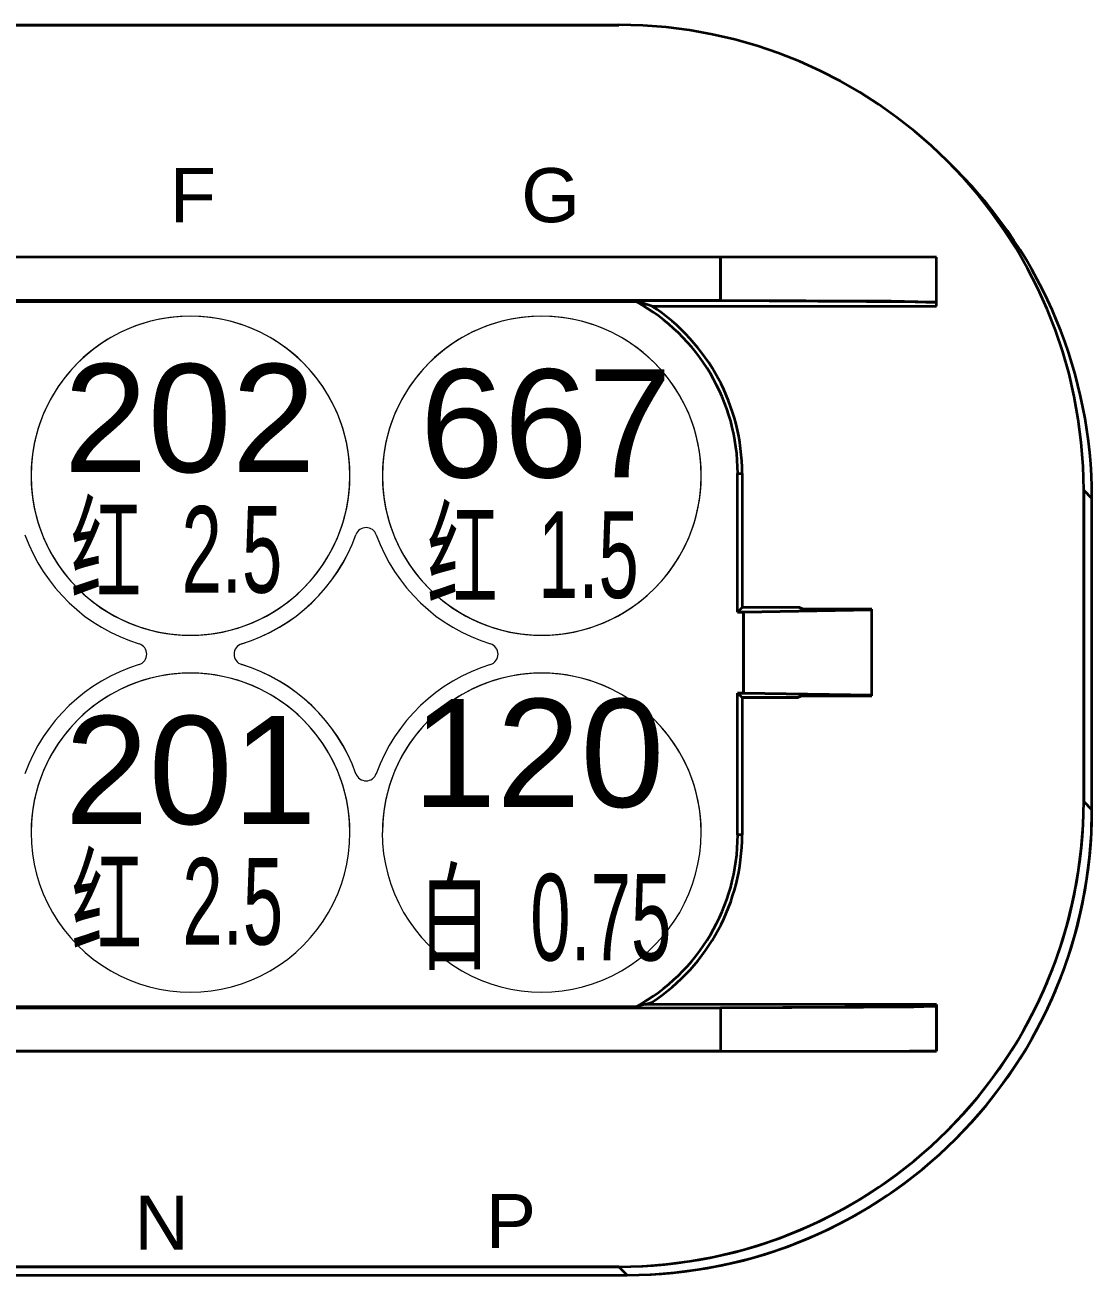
# Model space of a CAD drawing. Header units: millimetres. Extents: x 62 to 1873, y 998 to 1938.
# Drawn here: x 337.52 to 347.4, y 1431.21 to 1442.77 of the extents above; entities that cross this region are included whole.
import ezdxf

# ---------------------------------------------------------------- set-up
doc = ezdxf.new("R2010")
doc.units = ezdxf.units.MM
doc.layers.add('AM60', color=3, linetype='Continuous', lineweight=25)
doc.layers.add('线色线径', color=1, linetype='Continuous')
doc.styles.get("Standard").update_dxf_attribs({"font": 'arial.ttf'})

# ---------------------------------------------------------------- blocks, each defined once
blk = doc.blocks.new('A$C36512172')
at = {"color": 3, "lineweight": 35, "ltscale": 0.280583}
for p, q in [((26.35, 25.602), (31.961, 25.602)), ((31.961, 25.602), (26.35, 25.602))]:
    blk.add_line(p, q, dxfattribs=at)
at = {"color": 3, "lineweight": 35, "ltscale": 0.005431}
for p, q in [((35.079, 24.266), (35.002, 24.343)), ((36.339, 21.225), (36.262, 21.302)), ((36.262, 21.302), (36.339, 21.225))]:
    blk.add_line(p, q, dxfattribs=at)
at = {"color": 3, "lineweight": 35, "ltscale": 0.486317}
for p, q in [((32.901, 23.455), (23.175, 23.455)), ((32.901, 23.455), (23.175, 23.455)), ((23.175, 23.055), (32.901, 23.055)), ((32.901, 23.055), (23.175, 23.055))]:
    blk.add_line(p, q, dxfattribs=at)
at = {"color": 3, "lineweight": 35, "ltscale": 0.1}
for p, q in [((34.901, 23.455), (32.901, 23.455)), ((34.901, 23.455), (32.901, 23.455)), ((32.901, 16.115), (34.901, 16.115)), ((32.901, 16.115), (34.901, 16.115))]:
    blk.add_line(p, q, dxfattribs=at)
at = {"color": 3, "lineweight": 35, "ltscale": 0.02}
for p, q in [((32.901, 23.455), (32.901, 23.055)), ((32.901, 23.055), (32.901, 23.455)), ((32.901, 16.515), (32.901, 16.115)), ((32.901, 16.515), (32.901, 16.115))]:
    blk.add_line(p, q, dxfattribs=at)
at = {"color": 3, "lineweight": 35, "ltscale": 0.020873}
for p, q in [((34.901, 23.038), (34.901, 23.455)), ((34.901, 23.038), (34.901, 23.455)), ((34.901, 16.115), (34.901, 16.533)), ((34.901, 16.533), (34.901, 16.115))]:
    blk.add_line(p, q, dxfattribs=at)
at = {"color": 3, "lineweight": 35, "ltscale": 0.447775}
for p, q in [((32.12, 23.045), (23.165, 23.045)), ((23.165, 23.045), (32.12, 23.045))]:
    blk.add_line(p, q, dxfattribs=at)
at = {"color": 3, "lineweight": 35, "ltscale": 0.131675}
blk.add_line((32.268, 23.004), (34.901, 23.004), dxfattribs=at)
at = {"color": 3, "lineweight": 35, "ltscale": 0.001694}
blk.add_line((34.901, 23.004), (34.901, 23.038), dxfattribs=at)
blk.add_line((34.901, 23.004), (34.901, 23.038), dxfattribs=at)
at = {"color": 3, "lineweight": 35, "ltscale": 0.064}
blk.add_line((33.061, 20.175), (33.061, 21.455), dxfattribs=at)
blk.add_line((33.061, 20.175), (33.061, 21.455), dxfattribs=at)
at = {"color": 3, "lineweight": 35, "ltscale": 0.002051}
for p, q in [((33.061, 21.455), (33.102, 21.455)), ((33.061, 21.455), (33.102, 21.455)), ((33.102, 18.115), (33.061, 18.115)), ((33.102, 18.115), (33.061, 18.115))]:
    blk.add_line(p, q, dxfattribs=at)
at = {"color": 3, "lineweight": 35, "ltscale": 0.061949}
blk.add_line((33.102, 21.455), (33.102, 20.216), dxfattribs=at)
blk.add_line((33.102, 21.455), (33.102, 20.216), dxfattribs=at)
at = {"color": 3, "lineweight": 35, "ltscale": 0.144002}
for p, q in [((36.262, 21.302), (36.262, 18.422)), ((36.262, 18.422), (36.262, 21.302))]:
    blk.add_line(p, q, dxfattribs=at)
at = {"color": 3, "lineweight": 35, "ltscale": 0.144001}
blk.add_line((36.339, 18.345), (36.339, 21.225), dxfattribs=at)
blk.add_line((36.339, 18.345), (36.339, 21.225), dxfattribs=at)
at = {"color": 3, "lineweight": 35, "ltscale": 0.002901}
for p, q in [((33.102, 20.216), (33.061, 20.175)), ((33.102, 20.216), (33.061, 20.175)), ((33.061, 19.425), (33.102, 19.384)), ((33.061, 19.425), (33.102, 19.384))]:
    blk.add_line(p, q, dxfattribs=at)
at = {"color": 3, "lineweight": 35, "ltscale": 0.002697}
for p, q in [((33.115, 20.175), (33.061, 20.175)), ((33.061, 20.175), (33.115, 20.175)), ((33.061, 19.425), (33.115, 19.425)), ((33.115, 19.425), (33.061, 19.425))]:
    blk.add_line(p, q, dxfattribs=at)
at = {"color": 3, "lineweight": 35, "ltscale": 0.026569}
blk.add_line((33.634, 20.216), (33.102, 20.216), dxfattribs=at)
at = {"color": 3, "lineweight": 35, "ltscale": 0.059349}
for p, q in [((34.302, 20.196), (33.115, 20.175)), ((33.115, 20.175), (34.302, 20.196)), ((33.115, 19.425), (34.302, 19.405)), ((34.302, 19.405), (33.115, 19.425))]:
    blk.add_line(p, q, dxfattribs=at)
at = {"color": 3, "lineweight": 35, "ltscale": 0.0375}
for p, q in [((33.115, 20.175), (33.115, 19.425)), ((33.115, 19.425), (33.115, 20.175))]:
    blk.add_line(p, q, dxfattribs=at)
at = {"color": 3, "lineweight": 35, "ltscale": 0.001792}
for p, q in [((33.634, 20.216), (33.666, 20.2)), ((33.666, 20.2), (33.634, 20.216))]:
    blk.add_line(p, q, dxfattribs=at)
at = {"color": 3, "lineweight": 35, "ltscale": 0.031817}
for p, q in [((33.666, 20.2), (34.302, 20.2)), ((34.302, 20.2), (33.666, 20.2))]:
    blk.add_line(p, q, dxfattribs=at)
at = {"color": 3, "lineweight": 35, "ltscale": 0.000227356}
blk.add_line((34.302, 20.196), (34.302, 20.2), dxfattribs=at)
blk.add_line((34.302, 20.196), (34.302, 20.2), dxfattribs=at)
at = {"color": 3, "lineweight": 35, "ltscale": 0.039533}
blk.add_line((34.302, 19.405), (34.302, 20.196), dxfattribs=at)
blk.add_line((34.302, 19.405), (34.302, 20.196), dxfattribs=at)
at = {"color": 3, "lineweight": 35, "ltscale": 0.0655}
blk.add_line((33.061, 18.115), (33.061, 19.425), dxfattribs=at)
blk.add_line((33.061, 18.115), (33.061, 19.425), dxfattribs=at)
at = {"color": 3, "lineweight": 35, "ltscale": 0.025843}
for p, q in [((33.619, 19.384), (33.102, 19.384)), ((33.102, 19.384), (33.619, 19.384))]:
    blk.add_line(p, q, dxfattribs=at)
at = {"color": 3, "lineweight": 35, "ltscale": 0.063449}
blk.add_line((33.102, 19.384), (33.102, 18.115), dxfattribs=at)
blk.add_line((33.102, 19.384), (33.102, 18.115), dxfattribs=at)
at = {"color": 3, "lineweight": 35, "ltscale": 0.001817}
for p, q in [((33.619, 19.384), (33.652, 19.4)), ((33.652, 19.4), (33.619, 19.384))]:
    blk.add_line(p, q, dxfattribs=at)
at = {"color": 3, "lineweight": 35, "ltscale": 0.032515}
for p, q in [((34.302, 19.4), (33.652, 19.4)), ((33.652, 19.4), (34.302, 19.4))]:
    blk.add_line(p, q, dxfattribs=at)
at = {"color": 3, "lineweight": 35, "ltscale": 0.000227547}
blk.add_line((34.302, 19.4), (34.302, 19.405), dxfattribs=at)
blk.add_line((34.302, 19.4), (34.302, 19.405), dxfattribs=at)
at = {"color": 3, "lineweight": 35, "ltscale": 0.00543}
for p, q in [((36.262, 18.422), (36.339, 18.345)), ((36.339, 18.345), (36.262, 18.422)), ((32.039, 14.045), (31.962, 14.122)), ((31.962, 14.122), (32.039, 14.045))]:
    blk.add_line(p, q, dxfattribs=at)
at = {"color": 3, "lineweight": 35, "ltscale": 0.004203}
blk.add_line((32.201, 16.547), (32.12, 16.526), dxfattribs=at)
at = {"color": 3, "lineweight": 35, "ltscale": 0.003643}
blk.add_line((32.201, 16.547), (32.271, 16.569), dxfattribs=at)
blk.add_line((32.201, 16.547), (32.271, 16.569), dxfattribs=at)
at = {"color": 3, "lineweight": 35, "ltscale": 0.122498}
blk.add_line((34.651, 16.547), (32.201, 16.547), dxfattribs=at)
blk.add_line((34.651, 16.547), (32.201, 16.547), dxfattribs=at)
at = {"color": 3, "lineweight": 35, "ltscale": 0.001069}
blk.add_line((32.271, 16.569), (32.271, 16.547), dxfattribs=at)
blk.add_line((32.271, 16.569), (32.271, 16.547), dxfattribs=at)
at = {"color": 3, "lineweight": 35, "ltscale": 0.0125}
for p, q in [((34.651, 16.547), (34.901, 16.545)), ((34.901, 16.115), (34.651, 16.115))]:
    blk.add_line(p, q, dxfattribs=at)
at = {"color": 3, "lineweight": 35, "ltscale": 0.000621796}
for p, q in [((34.901, 16.545), (34.901, 16.533)), ((34.901, 16.533), (34.901, 16.545))]:
    blk.add_line(p, q, dxfattribs=at)
at = {"color": 3, "lineweight": 35}
for p, q in [((10.096, 16.515), (32.901, 16.515)), ((10.096, 16.515), (32.901, 16.515)), ((10.877, 16.526), (32.12, 16.526)), ((32.12, 16.526), (10.877, 16.526)), ((32.901, 16.115), (10.096, 16.115)), ((10.096, 16.115), (32.901, 16.115)), ((31.962, 14.122), (11.035, 14.122)), ((11.035, 14.122), (31.962, 14.122)), ((10.958, 14.045), (32.039, 14.045)), ((10.958, 14.045), (32.039, 14.045))]:
    blk.add_line(p, q, dxfattribs=at)
at = {"color": 3, "lineweight": 35, "ltscale": 0.34995}
blk.add_line((32.194, 16.115), (25.195, 16.115), dxfattribs=at)
at = {"color": 3, "lineweight": 35, "ltscale": 0.122876}
blk.add_line((32.194, 16.115), (34.651, 16.115), dxfattribs=at)
at = {"color": 3, "lineweight": 35, "ltscale": 0.003464}
for p, q in [((32.194, 16.115), (32.263, 16.115)), ((32.263, 16.115), (32.194, 16.115))]:
    blk.add_line(p, q, dxfattribs=at)
at = {"color": 3, "lineweight": 35}
for points in [[(32.901, 23.055), (34.702, 23.043), (34.896, 23.038), (34.901, 23.038), (34.901, 23.038)], [(34.901, 23.038), (34.901, 23.038), (34.896, 23.039), (34.851, 23.041), (34.482, 23.048), (32.901, 23.055)], [(34.901, 16.533), (34.9, 16.532), (34.888, 16.532), (34.785, 16.529), (34.053, 16.522), (32.901, 16.515)], [(32.901, 16.515), (34.226, 16.52), (34.692, 16.525), (34.877, 16.53), (34.899, 16.532), (34.9, 16.532), (34.901, 16.533)]]:
    blk.add_lwpolyline(points, dxfattribs=at)
for centre, radius, start, end in [((31.961, 21.302), 4.301, 0.0009, 89.9991), ((31.961, 21.302), 4.301, 0.001, 89.999), ((32.038, 21.225), 4.301, 0.001, 44.9999), ((32.038, 21.225), 4.301, 0.0007, 45.0004), ((31.249, 21.455), 1.813, 0.0001, 61.2643), ((31.179, 19.371), 3.792, 73.3118, 75.6269), ((31.719, 21.315), 1.776, 71.9963, 76.9422), ((31.249, 21.455), 1.813, 0, 61.2643), ((31.249, 21.455), 1.854, 0.0001, 56.6488), ((31.249, 21.455), 1.854, 0, 56.6488), ((31.962, 18.422), 4.3, 270.0053, 359.9946), ((31.962, 18.422), 4.3, 269.999, 0.0009), ((32.039, 18.345), 4.3, 270.0053, 359.9946), ((32.039, 18.345), 4.3, 269.999, 0.0009), ((31.249, 18.115), 1.813, 298.7355, 359.9999), ((31.249, 18.115), 1.813, 298.7354, 0), ((31.249, 18.115), 1.854, 303.4698, 360), ((31.249, 18.115), 1.854, 303.4698, 0), ((34.723, 8.274), 8.273, 88.7684, 90.4999)]:
    blk.add_arc(centre, radius, start, end, dxfattribs=at)
at = {"color": 3, "lineweight": 5}
for centre, radius, start, end in [((27.999, 21.435), 1.475, 0, 180), ((27.999, 21.435), 1.475, 359.999, 180.001), ((31.249, 21.435), 1.475, 0, 180), ((31.249, 21.435), 1.475, 359.999, 180.001), ((27.999, 21.435), 1.475, 180, 0), ((27.999, 21.435), 1.475, 179.999, 0.001), ((31.249, 21.435), 1.475, 180, 0), ((31.249, 21.435), 1.475, 179.999, 0.001), ((29.624, 20.856), 0.1, 19.6049, 160.3951), ((29.624, 20.856), 0.1, 19.6195, 160.3814), ((27.999, 21.435), 1.625, 199.6049, 253.0426), ((27.999, 21.435), 1.625, 199.6057, 253.0418), ((27.999, 21.435), 1.625, 286.9574, 340.3951), ((27.998, 21.435), 1.625, 286.9583, 340.3943), ((31.249, 21.435), 1.625, 199.6049, 253.0426), ((31.249, 21.435), 1.625, 199.6057, 253.0418), ((27.495, 19.785), 0.1, 286.976, 73.0248), ((28.502, 19.785), 0.1, 106.9574, 253.0426), ((28.502, 19.785), 0.1, 106.976, 253.0248), ((30.745, 19.785), 0.1, 286.976, 73.0248), ((27.999, 18.135), 1.625, 106.9574, 160.3951), ((27.999, 18.135), 1.625, 106.9583, 160.3943), ((27.999, 18.135), 1.625, 19.6049, 73.0426), ((27.998, 18.135), 1.625, 19.6057, 73.0418), ((31.249, 18.135), 1.625, 106.9574, 160.3951), ((31.249, 18.135), 1.625, 106.9583, 160.3943), ((27.999, 18.135), 1.475, 0, 180), ((27.999, 18.135), 1.475, 359.999, 180.001), ((31.249, 18.135), 1.475, 0, 180), ((31.249, 18.135), 1.475, 359.999, 180.001), ((29.624, 18.714), 0.1, 199.6049, 340.3951), ((29.624, 18.714), 0.1, 199.6195, 340.3814), ((27.999, 18.135), 1.475, 179.999, 0.001), ((31.248, 18.135), 1.475, 179.999, 0.001)]:
    blk.add_arc(centre, radius, start, end, dxfattribs=at)
at = {"layer": 'AM60', "color": 1, "lineweight": 5}
for s, p in [('F', (27.809, 23.779)), ('G', (31.059, 23.779)), ('P', (30.73, 14.294)), ('N', (27.48, 14.279))]:
    blk.add_text(s, height=0.5, dxfattribs=at).set_placement(p)

msp = doc.modelspace()

# ---------------------------------------------------------------- block references
at = {"layer": 'AM60'}
msp.add_blockref('A$C36512172', (311.056, 1417.165), dxfattribs=at)

# ---------------------------------------------------------------- texts
at = {"layer": 'AM60', "lineweight": 5}
for s, p in [('202', (337.882, 1438.633)), ('120', (341.109, 1435.537)), ('201', (337.891, 1435.379))]:
    msp.add_text(s, height=1, dxfattribs=at).set_placement(p)
at = {"layer": 'AM60', "color": 2, "lineweight": 5}
msp.add_text('667', height=1, dxfattribs=at).set_placement((341.177, 1438.584))
at = {"layer": '线色线径', "lineweight": 5, "width": 0.6}
for s, p in [('红  2.5', (337.945, 1437.519)), ('红  1.5', (341.243, 1437.47)), ('红  2.5', (337.953, 1434.265)), ('白  0.75', (341.171, 1434.118))]:
    msp.add_text(s, height=0.8, dxfattribs=at).set_placement(p)

doc.saveas('drawing.dxf')
